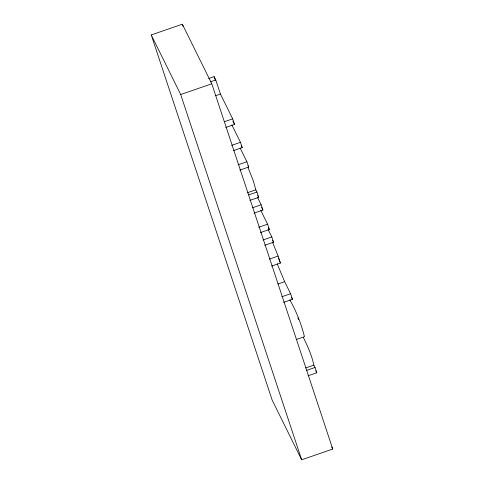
<?xml version="1.0" encoding="UTF-8"?>
<svg xmlns="http://www.w3.org/2000/svg" width="484" height="484" viewBox="0 0 484 484"><rect width="100%" height="100%" fill="white"/><g stroke="black" fill="none" stroke-linecap="round" stroke-linejoin="round"><path stroke-width="0.73" d="M151.25 34.945L182.341 24.2L211.786 83.78L332.75 449.055L301.659 459.8L272.214 400.22L151.25 34.945L180.695 94.525L301.659 459.8M208.701 78.511L214.128 76.635L215.773 79.963L220.438 94.047L232.695 118.852L234.54 124.43L225.719 127.473M210.346 81.838L215.773 79.963M180.695 94.525L211.786 83.78M215.689 95.687L220.438 94.047M224.552 121.665L232.695 118.852M231.648 145.363L240.463 142.314L242.218 147.614L233.397 150.657M238.086 164.802L246.9 161.753L248.655 167.047L239.834 170.096M247.687 192.626L255.83 189.819L253.156 180.405L248.111 167.742M248.8 194.877L256.937 192.063L258.686 197.333L249.865 200.376M252.327 207.817L261.148 204.768L262.903 210.062L254.082 213.111M258.765 227.25L267.585 224.207L269.334 229.501L260.519 232.55M262.981 239.985L271.802 236.936L273.551 242.236L264.736 245.279M269.316 259.115L278.137 256.066L280.436 263.024L271.621 266.073M277.864 284.023L284.652 281.676L290.606 293.727L292.451 299.306L283.636 302.355M281.785 296.777L290.606 293.727M296.311 339.496L304.454 336.683C301.254 323.875 296.311 311.248 289.801 299.747M305.731 367.949L313.868 365.136C311.829 355.425 307.673 346.248 303.323 337.372M306.209 370.526L315.03 367.477L316.784 372.777L307.963 375.82M232.883 121.079L234.54 124.43M231.878 124.945L240.463 142.314M241.244 145.642L242.218 147.614M246.9 161.753L240.118 147.983M248.008 165.746L248.655 167.047M255.83 189.819L256.937 192.063M257.712 195.367L258.686 197.333M257.561 197.514L261.148 204.768M261.602 207.436L262.903 210.062M267.585 224.207L260.797 210.437M268.372 227.547L269.334 229.501M268.166 229.591L271.802 236.936M272.619 240.342L273.551 242.236M291.483 297.339L292.451 299.306M313.868 365.136L315.03 367.477M315.804 370.798L316.784 372.777M331.746 447.028L332.75 449.055M277.181 263.804L284.652 281.676M272.559 242.363L278.137 256.066M278.475 258.184L280.436 263.024M297.872 317.897L298.513 319.5M214.128 76.635L215.289 80.15M182.341 24.2L183.055 26.354"/></g></svg>
